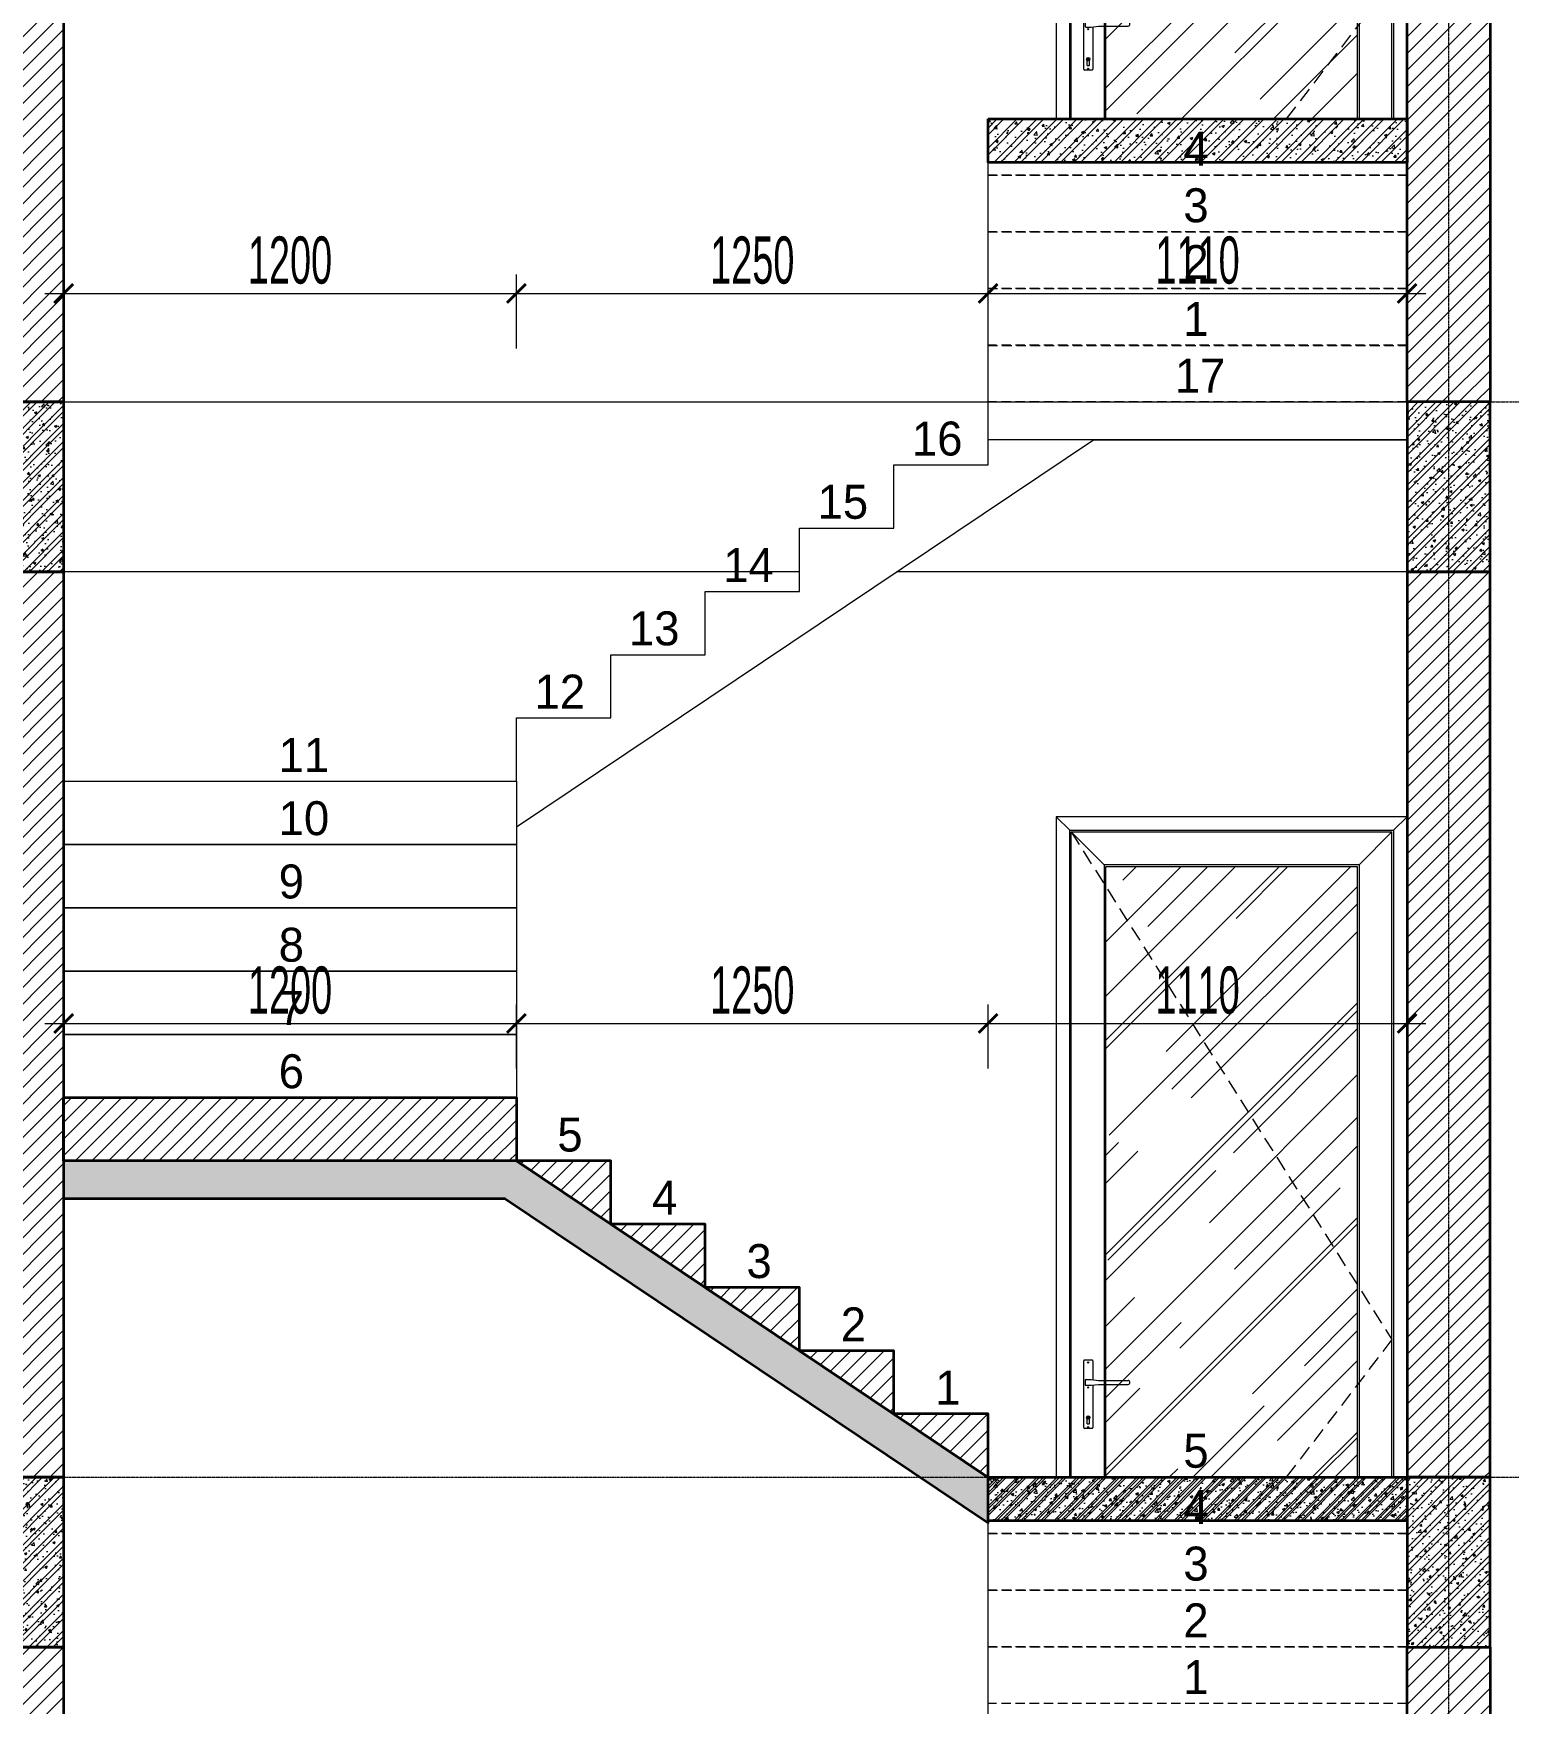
# Model space of a CAD drawing. Header units: millimetres. Extents: x 1336014 to 2939047, y -333549 to -60566.
# Drawn here: x 1433937 to 1437847, y -181402 to -176976 of the extents above; entities that cross this region are included whole.
import ezdxf
from ezdxf.xclip import XClip

# ---------------------------------------------------------------- set-up
doc = ezdxf.new("R2010")
doc.units = ezdxf.units.MM
doc.header["$MEASUREMENT"] = 0
doc.header["$XCLIPFRAME"] = 2
for name, pattern in [('CENTER2', [1.125, 0.75, -0.125, 0.125, -0.125]), ('DASHED', [0.75, 0.5, -0.25]), ('HIDDEN', [0.375, 0.25, -0.125])]:
    doc.linetypes.add(name, pattern=pattern)
for name, color, linetype, lineweight in [('01.Cut', 255, 'Continuous', 35), ('02.Thay', 145, 'Continuous', 15), ('03.Manh', 251, 'Continuous', 13), ('04.Khuat', 250, 'HIDDEN', 18), ('06.betong', 2, 'Continuous', 35), ('08.Dim', 156, 'Continuous', 15), ('09.Hatch', 250, 'Continuous', 5), ('10.Text', 254, 'Continuous', 18), ('10.truc', 250, 'CENTER2', 20), ('Khóa cửa', 3, 'Continuous', 9)]:
    doc.layers.add(name, color=color, linetype=linetype, lineweight=lineweight)
doc.styles.add('AVANTH', font='')
doc.styles.add('TT5_Text Dim', font='hoatbif.shx', dxfattribs={"width": 0.6})
doc.styles.get('AVANTH').set_extended_font_data('.VnAvantH')
doc.dimstyles.new('TT5_Dim 1-50', dxfattribs={"dimscale": 50, "dimtxt": 2.5, "dimasz": 1, "dimexe": 1, "dimexo": 0.5, "dimgap": 0.5, "dimtad": 1, "dimdec": 0, "dimzin": 0, "dimdsep": 46, "dimtxsty": 'TT5_Text Dim', "dimblk": 'ARCHTICK', "dimcen": 0, "dimdle": 1, "dimclrd": 256, "dimclre": 256, "dimclrt": 1, "dimadec": 0, "dimazin": 0, "dimtfac": 0.015, "dimtdec": 0, "dimtix": 1, "dimtmove": 2, "dimatfit": 3, "dimldrblk": 'DOT', "dimfxl": 1, "dimtolj": 1, "dimtzin": 0, "dimlwd": -1, "dimlwe": -1, "dimarcsym": 1})
pattern_1 = [(45, (531514.985, -203097.647), (-22.0970869, 22.0970869), [])]
pattern_2 = [(50, (531514.985, -203097.647), (64.5534164, -5.647692), [6.75, -74.25]), (355, (531514.985, -203097.647), (-12.48762, 67.697292), [5.4, -59.4]), (100.4514, (531520.364, -203098.12), (52.0658444, 62.049559), [5.736617, -63.10279]), (46.1842, (531514.985, -203079.65), (96.0516944, -14.896711), [10.125, -111.375]), (96.6356, (531522.99, -203080.89), (84.1196435, 87.670608), [8.604926, -94.65417]), (351.1842, (531514.98, -203079.65), (84.119575, 87.670674), [8.1, -89.1]), (21, (531523.985, -203084.147), (53.7216347, -36.2357002), [6.75, -74.25]), (326, (531523.985, -203084.147), (21.89838, 65.263504), [5.4, -59.4]), (71.4514, (531528.46, -203087.166), (75.6200366, 29.0277447), [5.736617, -63.10279]), (37.5, (531514.985, -203097.647), (1.094387, 29.96044684), [0, -58.68, 0, -60.3, 0, -59.625]), (7.5, (531514.985, -203097.647), (23.6762584, 35.4970541), [0, -34.38, 0, -57.33, 0, -22.725]), (327.5, (531494.915, -203097.647), (48.04401926, -2.02993846), [0, -22.5, 0, -70.2, 0, -93.15]), (317.5, (531485.915, -203097.647), (52.4867552, 9.0094484), [0, -29.25, 0, -46.62, 0, -66.15]), (45, (531514.985, -203097.647), (-23.8648539, 23.8648539), []), (45, (531530.894, -203097.647), (-23.8648539, 23.8648539), [])]
pattern_3 = [(50, (531514.985, -199498.19), (71.7260183, -6.2752135), [7.5, -82.5]), (355, (531514.985, -199498.19), (-13.8751334, 75.2192134), [6, -66]), (100.4514, (531520.96, -199498.71), (57.850938, 68.943954), [6.374019, -70.114211]), (46.1842, (531514.985, -199478.19), (106.724105, -16.5519014), [11.25, -123.75]), (96.6356, (531523.88, -199479.57), (93.46627, 97.411787), [9.561029, -105.1713]), (351.1842, (531514.98, -199478.19), (93.466195, 97.41186), [9, -99]), (21, (531524.985, -199483.19), (59.6907052, -40.261889), [7.5, -82.5]), (326, (531524.985, -199483.19), (24.331533, 72.5150045), [6, -66]), (71.4514, (531529.96, -199486.54), (84.022263, 32.2530497), [6.374019, -70.114211]), (37.5, (531514.985, -199498.188), (1.2159855, 33.2893854), [0, -65.2, 0, -67, 0, -66.25]), (7.5, (531514.985, -199498.188), (26.3069537, 39.4411712), [0, -38.2, 0, -63.7, 0, -25.25]), (327.5, (531492.685, -199498.188), (53.3822436, -2.2554872), [0, -25, 0, -78, 0, -103.5]), (317.5, (531482.685, -199498.19), (58.318617, 10.0104982), [0, -32.5, 0, -51.8, 0, -73.5]), (45, (531514.985, -199498.188), (-26.5165043, 26.5165043), []), (45, (531532.662, -199498.188), (-26.5165043, 26.5165043), [])]

# ---------------------------------------------------------------- blocks, each defined once
blk = doc.blocks.new('TAY NAM')
at = {"layer": 'Khóa cửa', "color": 62}
for p, q in [((-66.6, -1.9), (-66.6, 62.6)), ((-64, 65.2), (-45.1, 65.2)), ((-42.5, 62.6), (-42.5, 12.7)), ((-63, 10.5), (-63, 0.7)), ((-60.4, 13.1), (-46.7, 13.1)), ((-46.7, 13.1), (-27.3, 11.2)), ((-27.3, 11.2), (51.6, 11.2)), ((-27.3, 0), (51.6, 0)), ((-66.6, -113.4), (-66.6, -1.9)), ((-60.4, -1.9), (-46.7, -1.9)), ((-46.7, -1.9), (-27.3, -0.1)), ((-42.5, -1.5), (-42.5, -113.4)), ((-55.2, -89), (-55.2, -85)), ((-55.2, -85), (-53.9, -85)), ((-53.9, -85), (-53.9, -89)), ((-45.1, -116), (-64, -116)), ((-57, -103.8), (-57, -90.7)), ((-52.7, -104.5), (-56.4, -104.5)), ((-53.9, -89), (-55.2, -89)), ((-52.1, -90.7), (-52.1, -103.8))]:
    blk.add_line(p, q, dxfattribs=at)
at = {"layer": 'Khóa cửa', "color": 62, "ltscale": 0.5}
for p, q in [((-55.7, 58.7), (-53.5, 58.7)), ((-54.6, 59.7), (-54.6, 57.6)), ((-55.7, -7.7), (-53.5, -7.7)), ((-54.6, -6.7), (-54.6, -8.9)), ((-55.7, -113.1), (-53.5, -113.1)), ((-54.6, -112.1), (-54.6, -114.2))]:
    blk.add_line(p, q, dxfattribs=at)
at = {"layer": 'Khóa cửa', "color": 62}
for centre, major_axis, start_param, end_param in [((-64, 62.6), (1.83, 1.83), 0.785398, 2.356194), ((-54.6, 58.8), (-1.23, 1.23), 3.926991, 10.210176), ((-45.1, 62.6), (1.83, 1.83), 5.497787, 7.068583), ((-60.4, 10.5), (-1.83, 1.83), -0.785398, 0.785398), ((-60.4, 0.7), (1.83, 1.83), 2.356194, 3.926991), ((50.3, 5.6), (-4.05, 4.05), 2.580988, 5.272994), ((-54.6, -7.6), (-1.23, 1.23), 3.926991, 10.210176), ((-54.6, -87), (3.12, 3.12), 5.497787, 11.780972), ((-64, -113.4), (-1.83, 1.83), 0.785398, 2.356194), ((-56.4, -103.8), (-0.458, 0.458), 0.785398, 2.356194), ((-54.6, -113), (-1.23, 1.23), 3.926991, 10.210176), ((-52.7, -103.8), (0.458, 0.458), 3.926991, 5.497787), ((-45.1, -113.4), (-1.83, 1.83), 2.356194, 3.926991)]:
    blk.add_ellipse(centre, major_axis=major_axis, ratio=1, start_param=start_param, end_param=end_param, dxfattribs=at)
blk = doc.blocks.new('q\xadeqwe345')
at = {"layer": '03.Manh', "ltscale": 0.1}
h = blk.add_hatch(dxfattribs=at)
h.set_pattern_fill('AR-RROOF', color=256, scale=200, angle=45)
h.paths.add_polyline_path([(898963.2, 25715.5), (898297.2, 25715.5), (898297.2, 27983.9), (898963.2, 27983.9)])
at = {"layer": '03.Manh'}
for points in [[(898201.2, 28079.9), (898165.2, 28115.9), (898165.2, 25615.5), (898201.2, 25615.5)], [(899095.2, 28115.9), (898165.2, 28115.9), (898201.2, 28079.9), (899059.2, 28079.9)], [(899095.2, 28115.9), (899059.2, 28079.9), (899059.2, 25615.5), (899095.2, 25615.5)], [(898292.2, 25710.5), (898205.2, 25623.5), (898205.2, 28075.9), (898292.2, 27988.9)], [(898205.2, 28075.9), (899055.2, 28075.9), (898968.2, 27988.9), (898292.2, 27988.9)], [(899055.2, 28075.9), (898968.2, 27988.9), (898968.2, 25710.5), (899055.2, 25623.5)], [(898968.2, 25710.5), (898292.2, 25710.5), (898205.2, 25623.5), (899055.2, 25623.5)]]:
    blk.add_lwpolyline(points, close=True, dxfattribs=at)
at = {"layer": '03.Manh', "linetype": 'DASHED', "ltscale": 80}
blk.add_lwpolyline([(898205.2, 28075.9), (899055.2, 26730.4), (898205.2, 25623.5)], dxfattribs=at)
at = {"layer": '03.Manh', "color": 6, "ltscale": 0.15}
blk.add_lwpolyline([(898963.2, 25715.5), (898297.2, 25715.5), (898297.2, 27983.9), (898963.2, 27983.9)], close=True, dxfattribs=at)
at = {"layer": '03.Manh'}
blk.add_blockref('TAY NAM', (898304.9, 26611.1), dxfattribs=at)
blk = doc.blocks.new('_ARCHTICK')
at = {"const_width": 0.15}
blk.add_lwpolyline([(-0.5, -0.5), (0.5, 0.5)], dxfattribs=at)
blk = doc.blocks.new('*D1143')
at = {"layer": '08.Dim', "transparency": 16777216}
for p, q in [((1434017.4, -177811.5), (1434017.4, -177615.5)), ((1435217.4, -177811.5), (1435217.4, -177615.5)), ((1433967.4, -177665.5), (1435267.4, -177665.5))]:
    blk.add_line(p, q, dxfattribs=at)
at = {"layer": 'Defpoints', "color": 0, "transparency": 16777216}
for p in [(1435217.4, -177665.5), (1434017.4, -177836.5), (1435217.4, -177836.5)]:
    blk.add_point(p, dxfattribs=at)
at = {"layer": '08.Dim', "transparency": 16777216, "xscale": 50, "yscale": 50, "zscale": 50, "rotation": 180}
blk.add_blockref('_ARCHTICK', (1434017.4, -177665.5), dxfattribs=at)
at = {"layer": '08.Dim', "transparency": 16777216, "xscale": 50, "yscale": 50, "zscale": 50}
blk.add_blockref('_ARCHTICK', (1435217.4, -177665.5), dxfattribs=at)
at = {"layer": '08.Dim', "color": 1, "transparency": 16777216, "insert": (1434617.4, -177578), "char_height": 125, "attachment_point": 5, "style": 'TT5_Text Dim'}
blk.add_mtext('\\A1;1200', dxfattribs=at)
blk = doc.blocks.new('_DOT')
blk.add_line((-0.5, 0), (-1, 0))
at = {"const_width": 0.5}
blk.add_lwpolyline([(-0.25, 0, 1), (0.25, 0, 1)], format="xyb", close=True, dxfattribs=at)
blk = doc.blocks.new('*D1144')
at = {"layer": '08.Dim', "transparency": 16777216}
for p, q in [((1436467.4, -177811.5), (1436467.4, -177615.5)), ((1437577.4, -177811.5), (1437577.4, -177615.5)), ((1436417.4, -177665.5), (1437627.4, -177665.5))]:
    blk.add_line(p, q, dxfattribs=at)
at = {"layer": 'Defpoints', "color": 0, "transparency": 16777216}
for p in [(1437577.4, -177665.5), (1436467.4, -177836.5), (1437577.4, -177836.5)]:
    blk.add_point(p, dxfattribs=at)
at = {"layer": '08.Dim', "transparency": 16777216, "xscale": 50, "yscale": 50, "zscale": 50, "rotation": 180}
blk.add_blockref('_ARCHTICK', (1436467.4, -177665.5), dxfattribs=at)
at = {"layer": '08.Dim', "transparency": 16777216, "xscale": 50, "yscale": 50, "zscale": 50}
blk.add_blockref('_ARCHTICK', (1437577.4, -177665.5), dxfattribs=at)
at = {"layer": '08.Dim', "color": 1, "transparency": 16777216, "insert": (1437022.4, -177578), "char_height": 125, "attachment_point": 5, "style": 'TT5_Text Dim'}
blk.add_mtext('\\A1;1110', dxfattribs=at)
blk = doc.blocks.new('*D1156')
at = {"layer": '08.Dim', "transparency": 16777216}
for p, q in [((1435217.4, -177811.5), (1435217.4, -177615.5)), ((1436467.4, -177811.5), (1436467.4, -177615.5)), ((1435167.4, -177665.5), (1436517.4, -177665.5))]:
    blk.add_line(p, q, dxfattribs=at)
at = {"layer": 'Defpoints', "color": 0, "transparency": 16777216}
for p in [(1436467.4, -177665.5), (1435217.4, -177836.5), (1436467.4, -177836.5)]:
    blk.add_point(p, dxfattribs=at)
at = {"layer": '08.Dim', "transparency": 16777216, "xscale": 50, "yscale": 50, "zscale": 50, "rotation": 180}
blk.add_blockref('_ARCHTICK', (1435217.4, -177665.5), dxfattribs=at)
at = {"layer": '08.Dim', "transparency": 16777216, "xscale": 50, "yscale": 50, "zscale": 50}
blk.add_blockref('_ARCHTICK', (1436467.4, -177665.5), dxfattribs=at)
at = {"layer": '08.Dim', "color": 1, "transparency": 16777216, "insert": (1435842.4, -177578), "char_height": 125, "attachment_point": 5, "style": 'TT5_Text Dim'}
blk.add_mtext('\\A1;1250', dxfattribs=at)
blk = doc.blocks.new('*D1157')
at = {"layer": '08.Dim', "transparency": 16777216}
for p, q in [((1434017.4, -179719.7), (1434017.4, -179550)), ((1435217.4, -179719.7), (1435217.4, -179550)), ((1433967.4, -179600), (1435267.4, -179600))]:
    blk.add_line(p, q, dxfattribs=at)
at = {"layer": 'Defpoints', "color": 0, "transparency": 16777216}
for p in [(1435217.4, -179600), (1434017.4, -179744.7), (1435217.4, -179744.7)]:
    blk.add_point(p, dxfattribs=at)
at = {"layer": '08.Dim', "transparency": 16777216, "xscale": 50, "yscale": 50, "zscale": 50, "rotation": 180}
blk.add_blockref('_ARCHTICK', (1434017.4, -179600), dxfattribs=at)
at = {"layer": '08.Dim', "transparency": 16777216, "xscale": 50, "yscale": 50, "zscale": 50}
blk.add_blockref('_ARCHTICK', (1435217.4, -179600), dxfattribs=at)
at = {"layer": '08.Dim', "color": 1, "transparency": 16777216, "insert": (1434617.4, -179512.5), "char_height": 125, "attachment_point": 5, "style": 'TT5_Text Dim'}
blk.add_mtext('\\A1;1200', dxfattribs=at)
blk = doc.blocks.new('*D1158')
at = {"layer": '08.Dim', "transparency": 16777216}
for p, q in [((1435217.4, -179719.7), (1435217.4, -179550)), ((1436467.4, -179719.7), (1436467.4, -179550)), ((1435167.4, -179600), (1436517.4, -179600))]:
    blk.add_line(p, q, dxfattribs=at)
at = {"layer": 'Defpoints', "color": 0, "transparency": 16777216}
for p in [(1436467.4, -179600), (1435217.4, -179744.7), (1436467.4, -179744.7)]:
    blk.add_point(p, dxfattribs=at)
at = {"layer": '08.Dim', "transparency": 16777216, "xscale": 50, "yscale": 50, "zscale": 50, "rotation": 180}
blk.add_blockref('_ARCHTICK', (1435217.4, -179600), dxfattribs=at)
at = {"layer": '08.Dim', "transparency": 16777216, "xscale": 50, "yscale": 50, "zscale": 50}
blk.add_blockref('_ARCHTICK', (1436467.4, -179600), dxfattribs=at)
at = {"layer": '08.Dim', "color": 1, "transparency": 16777216, "insert": (1435842.4, -179512.5), "char_height": 125, "attachment_point": 5, "style": 'TT5_Text Dim'}
blk.add_mtext('\\A1;1250', dxfattribs=at)
blk = doc.blocks.new('*D1159')
at = {"layer": '08.Dim', "transparency": 16777216}
for p, q in [((1436467.4, -179719.7), (1436467.4, -179550)), ((1437577.4, -179719.7), (1437577.4, -179550)), ((1436417.4, -179600), (1437627.4, -179600))]:
    blk.add_line(p, q, dxfattribs=at)
at = {"layer": 'Defpoints', "color": 0, "transparency": 16777216}
for p in [(1437577.4, -179600), (1436467.4, -179744.7), (1437577.4, -179744.7)]:
    blk.add_point(p, dxfattribs=at)
at = {"layer": '08.Dim', "transparency": 16777216, "xscale": 50, "yscale": 50, "zscale": 50, "rotation": 180}
blk.add_blockref('_ARCHTICK', (1436467.4, -179600), dxfattribs=at)
at = {"layer": '08.Dim', "transparency": 16777216, "xscale": 50, "yscale": 50, "zscale": 50}
blk.add_blockref('_ARCHTICK', (1437577.4, -179600), dxfattribs=at)
at = {"layer": '08.Dim', "color": 1, "transparency": 16777216, "insert": (1437022.4, -179512.5), "char_height": 125, "attachment_point": 5, "style": 'TT5_Text Dim'}
blk.add_mtext('\\A1;1110', dxfattribs=at)

msp = doc.modelspace()

# ---------------------------------------------------------------- hatches: boundary and pattern name
at = {"layer": '09.Hatch', "ltscale": 50}
h = msp.add_hatch(dxfattribs=at)
h.set_pattern_fill('TUONGXAY', color=256, scale=250, style=0)
h.set_pattern_definition(pattern_1)
h.paths.add_polyline_path([(1433797.4, -174802.4), (1434017.4, -174802.4), (1434017.4, -177953.2), (1433797.4, -177953.2)])
h = msp.add_hatch(dxfattribs=at)
h.set_pattern_fill('TUONGXAY', color=256, scale=250, style=0)
h.set_pattern_definition(pattern_1)
h.paths.add_polyline_path([(1437577.4, -174802.4), (1437797.4, -174802.4), (1437797.4, -177953.2), (1437577.4, -177953.2)])
h = msp.add_hatch(dxfattribs=at)
h.set_pattern_fill('BTCT', color=256, scale=9, style=0)
h.set_pattern_definition([(50, (587421.734, -219710.61), (64.5534164, -5.647692), [6.75, -74.25]), (355, (587421.734, -219710.61), (-12.48762, 67.697292), [5.4, -59.4]), (100.4514, (587427.11, -219711.08), (52.0658444, 62.049559), [5.736617, -63.10279]), (46.1842, (587421.73, -219692.61), (96.0516944, -14.896711), [10.125, -111.375]), (96.6356, (587429.74, -219693.85), (84.119643, 87.670608), [8.604926, -94.65417]), (351.1842, (587421.73, -219692.61), (84.119575, 87.670674), [8.1, -89.1]), (21, (587430.734, -219697.11), (53.7216347, -36.2357), [6.75, -74.25]), (326, (587430.734, -219697.11), (21.89838, 65.263504), [5.4, -59.4]), (71.4514, (587435.21, -219700.13), (75.6200366, 29.0277447), [5.736617, -63.10279]), (37.5, (587421.734, -219710.61), (1.094387, 29.96044684), [0, -58.68, 0, -60.3, 0, -59.625]), (7.5, (587421.734, -219710.61), (23.6762584, 35.4970541), [0, -34.38, 0, -57.33, 0, -22.725]), (327.5, (587401.664, -219710.61), (48.04401926, -2.02993846), [0, -22.5, 0, -70.2, 0, -93.15]), (317.5, (587392.664, -219710.61), (52.4867552, 9.0094484), [0, -29.25, 0, -46.62, 0, -66.15]), (45, (587421.734, -219710.61), (-23.8648539, 23.8648539), []), (45, (587437.644, -219710.61), (-23.8648539, 23.8648539), [])])
h.paths.add_polyline_path([(1441709.1, -177252.6), (1441709.1, -177352.1), (1441958.1, -177352.1), (1441958.1, -177652.1), (1442178.1, -177652.1), (1442178.1, -177202.6), (1441958.1, -177202.6), (1441958.1, -177252.6)])
h.paths.add_polyline_path([(1435259.1, -177252.2), (1435939.1, -177252.2), (1435939.1, -177252.2)])
h = msp.add_hatch(dxfattribs=at)
h.set_pattern_fill('BTCT', color=256, scale=10, style=0)
h.set_pattern_definition(pattern_3)
h.paths.add_polyline_path([(1436467.4, -177203.2), (1437577.4, -177203.2), (1437577.4, -177318.2), (1436467.4, -177318.2)])
h = msp.add_hatch(dxfattribs=at)
h.set_pattern_fill('BTCT', color=256, scale=9, style=0)
h.set_pattern_definition(pattern_2)
h.paths.add_polyline_path([(1433797.4, -177953.2), (1434017.4, -177953.2), (1434017.4, -178403.2), (1433797.4, -178403.2)])
h = msp.add_hatch(dxfattribs=at)
h.set_pattern_fill('BTCT', color=256, scale=9, style=0)
h.set_pattern_definition(pattern_2)
h.paths.add_polyline_path([(1437797.4, -177953.2), (1437577.4, -177953.2), (1437577.4, -178403.2), (1437797.4, -178403.2)])
h = msp.add_hatch(dxfattribs=at)
h.set_pattern_fill('TUONGXAY', color=256, scale=250, style=0)
h.set_pattern_definition(pattern_1)
h.paths.add_polyline_path([(1433797.4, -178403.2), (1434017.4, -178403.2), (1434017.4, -180802.7), (1433797.4, -180802.7)])
h = msp.add_hatch(dxfattribs=at)
h.set_pattern_fill('TUONGXAY', color=256, scale=250, style=0)
h.set_pattern_definition(pattern_1)
h.paths.add_polyline_path([(1437797.4, -178403.2), (1437577.4, -178403.2), (1437577.4, -180802.7), (1437797.4, -180802.7)])
h = msp.add_hatch(dxfattribs=at)
h.set_pattern_fill('TUONGXAY', color=256, scale=250, style=0)
h.set_pattern_definition([(45, (531514.985, -199409.76), (-22.0970869, 22.0970869), [])])
h.paths.add_polyline_path([(1434017.4, -179796.6), (1435217.4, -179796.6), (1435217.4, -179964.3), (1434017.4, -179964.3)])
h = msp.add_hatch(dxfattribs=at)
h.set_pattern_fill('BTCT', color=256, scale=10, style=0)
h.set_pattern_definition([(50, (-362187.75, -127641.465), (71.7260183, -6.2752135), [7.5, -82.5]), (355, (-362187.75, -127641.465), (-13.8751334, 75.2192134), [6, -66]), (100.4514, (-362181.77, -127641.99), (57.8509382, 68.9439542), [6.374019, -70.1142112]), (46.1842, (-362187.75, -127621.465), (106.724105, -16.5519014), [11.25, -123.75]), (96.6356, (-362178.86, -127622.84), (93.4662706, 97.411787), [9.561029, -105.1713]), (351.1842, (-362187.75, -127621.46), (93.4661945, 97.41186), [9, -99]), (21, (-362177.75, -127626.465), (59.6907052, -40.261889), [7.5, -82.5]), (326, (-362177.75, -127626.465), (24.3315332, 72.5150045), [6, -66]), (71.4514, (-362172.776, -127629.82), (84.0222629, 32.2530497), [6.374019, -70.1142112]), (37.5, (-362187.75, -127641.465), (1.21598553, 33.2893854), [0, -65.2, 0, -67, 0, -66.25]), (7.5, (-362187.75, -127641.465), (26.30695374, 39.4411712), [0, -38.2, 0, -63.7, 0, -25.25]), (327.5, (-362210.05, -127641.465), (53.3822436, -2.25548717), [0, -25, 0, -78, 0, -103.5]), (317.5, (-362220.05, -127641.465), (58.3186169, 10.0104982), [0, -32.5, 0, -51.8, 0, -73.5]), (45, (-362187.75, -127641.465), (-26.5165043, 26.5165043), []), (45, (-362170.072, -127641.465), (-26.5165043, 26.5165043), [])])
h.paths.add_polyline_path([(1434017.4, -179964.3), (1434017.4, -180064.3), (1435187, -180064.3), (1436467.4, -180923.6), (1436467.4, -180803.2), (1435217.4, -179964.3)])
h = msp.add_hatch(dxfattribs=at)
h.set_pattern_fill('TUONGXAY', color=256, scale=250, style=0)
h.set_pattern_definition([(45, (-362187.75, -127641.465), (-22.0970869, 22.0970869), [])])
h.paths.add_polyline_path([(1435217.4, -179964.3), (1436467.4, -180803.2), (1436467.4, -180635), (1436217.4, -180635), (1436217.4, -180467.3), (1435967.4, -180467.3), (1435967.4, -180299.7), (1435717.4, -180299.7), (1435717.4, -180132), (1435467.4, -180132), (1435467.4, -179964.3)])
h = msp.add_hatch(dxfattribs=at)
h.set_pattern_fill('BTCT', color=256, scale=9, style=0)
h.set_pattern_definition(pattern_2)
h.paths.add_polyline_path([(1433797.4, -180802.7), (1434017.4, -180802.7), (1434017.4, -181252.7), (1433797.4, -181252.7)])
h = msp.add_hatch(dxfattribs=at)
h.set_pattern_fill('BTCT', color=256, scale=10, style=0)
h.set_pattern_definition([(50, (531514.985, -203097.647), (71.7260183, -6.2752135), [7.5, -82.5]), (355, (531514.985, -203097.65), (-13.8751334, 75.2192134), [6, -66]), (100.4514, (531520.96, -203098.17), (57.850938, 68.943954), [6.374019, -70.114211]), (46.1842, (531514.985, -203077.65), (106.724105, -16.5519014), [11.25, -123.75]), (96.6356, (531523.88, -203079.03), (93.46627, 97.411787), [9.561029, -105.1713]), (351.1842, (531514.98, -203077.65), (93.466195, 97.41186), [9, -99]), (21, (531524.985, -203082.647), (59.6907052, -40.261889), [7.5, -82.5]), (326, (531524.985, -203082.65), (24.331533, 72.5150045), [6, -66]), (71.4514, (531529.96, -203086), (84.022263, 32.2530497), [6.374019, -70.114211]), (37.5, (531514.985, -203097.647), (1.2159855, 33.2893854), [0, -65.2, 0, -67, 0, -66.25]), (7.5, (531514.985, -203097.647), (26.3069537, 39.4411712), [0, -38.2, 0, -63.7, 0, -25.25]), (327.5, (531492.685, -203097.647), (53.3822436, -2.2554872), [0, -25, 0, -78, 0, -103.5]), (317.5, (531482.685, -203097.647), (58.318617, 10.0104982), [0, -32.5, 0, -51.8, 0, -73.5]), (45, (531514.985, -203097.647), (-26.5165043, 26.5165043), []), (45, (531532.662, -203097.647), (-26.5165043, 26.5165043), [])])
h.paths.add_polyline_path([(1436467.4, -180802.7), (1437577.4, -180802.7), (1437577.4, -180917.7), (1436467.4, -180917.7)])
h = msp.add_hatch(dxfattribs=at)
h.set_pattern_fill('BTCT', color=256, scale=10, style=0)
h.set_pattern_definition(pattern_3)
h.paths.add_polyline_path([(1436467.4, -180802.7), (1437577.4, -180802.7), (1437577.4, -180917.7), (1436467.4, -180917.7)])
h = msp.add_hatch(dxfattribs=at)
h.set_pattern_fill('BTCT', color=256, scale=9, style=0)
h.set_pattern_definition(pattern_2)
h.paths.add_polyline_path([(1437797.4, -180802.7), (1437577.4, -180802.7), (1437577.4, -181252.7), (1437797.4, -181252.7)])
h = msp.add_hatch(dxfattribs=at)
h.set_pattern_fill('TUONGXAY', color=256, scale=250, style=0)
h.set_pattern_definition(pattern_1)
h.paths.add_polyline_path([(1433797.4, -181252.7), (1434017.4, -181252.7), (1434017.4, -184402.1), (1433797.4, -184402.1)])
h = msp.add_hatch(dxfattribs=at)
h.set_pattern_fill('TUONGXAY', color=256, scale=250, style=0)
h.set_pattern_definition(pattern_1)
h.paths.add_polyline_path([(1437577.4, -181252.7), (1437797.4, -181252.7), (1437797.4, -184402.1), (1437577.4, -184402.1)])

# ---------------------------------------------------------------- linework, layer by layer
at = {"layer": '01.Cut'}
for points in [[(1433797.4, -174802.4), (1434017.4, -174802.4), (1434017.4, -177953.2), (1433797.4, -177953.2)], [(1437577.4, -174802.4), (1437797.4, -174802.4), (1437797.4, -177953.2), (1437577.4, -177953.2)], [(1433797.4, -178403.2), (1434017.4, -178403.2), (1434017.4, -180802.7), (1433797.4, -180802.7)], [(1437797.4, -178403.2), (1437577.4, -178403.2), (1437577.4, -180802.7), (1437797.4, -180802.7)], [(1434017.4, -179796.6), (1435217.4, -179796.6), (1435217.4, -179964.3), (1434017.4, -179964.3)], [(1433797.4, -181252.7), (1434017.4, -181252.7), (1434017.4, -184402.1), (1433797.4, -184402.1)], [(1437577.4, -181252.7), (1437797.4, -181252.7), (1437797.4, -184402.1), (1437577.4, -184402.1)]]:
    msp.add_lwpolyline(points, close=True, dxfattribs=at)
msp.add_lwpolyline([(1435217.4, -179964.3), (1436467.4, -180803.2), (1436467.4, -180635), (1436217.4, -180635), (1436217.4, -180467.3), (1435967.4, -180467.3), (1435967.4, -180299.7), (1435717.4, -180299.7), (1435717.4, -180132), (1435467.4, -180132), (1435467.4, -179964.3), (1435217.4, -179964.3)], dxfattribs=at)
at = {"layer": '02.Thay'}
for points in [[(1436467.4, -177318.2), (1437577.4, -177318.2), (1437577.4, -178053.2), (1436467.4, -178053.2)], [(1434017.4, -178958.3), (1435217.4, -178958.3), (1435217.4, -179125.9), (1434017.4, -179125.9)], [(1434017.4, -179125.9), (1435217.4, -179125.9), (1435217.4, -179293.6), (1434017.4, -179293.6)], [(1434017.4, -179293.6), (1435217.4, -179293.6), (1435217.4, -179461.3), (1434017.4, -179461.3)], [(1434017.4, -179461.3), (1435217.4, -179461.3), (1435217.4, -179629), (1434017.4, -179629)], [(1434017.4, -179629), (1435217.4, -179629), (1435217.4, -179796.6), (1434017.4, -179796.6)], [(1436467.4, -180917.7), (1437577.4, -180917.7), (1437577.4, -181652.7), (1436467.4, -181652.7)]]:
    msp.add_lwpolyline(points, close=True, dxfattribs=at)
for points in [[(1435217.4, -178958.3), (1435217.4, -178790.6), (1435467.4, -178790.6), (1435467.4, -178622.9), (1435717.4, -178622.9), (1435717.4, -178455.3), (1435967.4, -178455.3), (1435967.4, -178287.6), (1436217.4, -178287.6), (1436217.4, -178119.9), (1436467.4, -178119.9), (1436467.4, -177953.2), (1436467.4, -177886.5)], [(1436467.4, -177953.2), (1437577.4, -177953.2)], [(1435217.4, -179078.7), (1436746.3, -178053.2), (1437577.4, -178053.2)], [(1435717.4, -180299.7), (1435717.4, -180132), (1435467.4, -180132), (1435467.4, -179964.3), (1435217.4, -179964.3)], [(1435217.4, -179964.3), (1436467.4, -180803.2)], [(1434017.4, -180064.3), (1435187, -180064.3), (1436467.4, -180923.6)], [(1436467.4, -180802.7), (1436467.4, -180635), (1436217.4, -180635), (1436217.4, -180467.3), (1435967.4, -180467.3), (1435967.4, -180299.7), (1435717.4, -180299.7)]]:
    msp.add_lwpolyline(points, dxfattribs=at)
at = {"layer": '03.Manh'}
msp.add_lwpolyline([(1435967.4, -178403.2), (1434017.4, -178403.2), (1434017.4, -177953.2), (1437577.4, -177953.2), (1437577.4, -178403.2), (1436224.5, -178403.2)], dxfattribs=at)
at = {"layer": '04.Khuat', "ltscale": 100}
for points in [[(1436467.4, -177202.2), (1437577.4, -177202.2), (1437577.4, -177352.2), (1436467.4, -177352.2)], [(1436467.4, -177352.2), (1437577.4, -177352.2), (1437577.4, -177502.2), (1436467.4, -177502.2)], [(1436467.4, -177502.7), (1437577.4, -177502.7), (1437577.4, -177652.7), (1436467.4, -177652.7)], [(1436467.4, -177652.7), (1437577.4, -177652.7), (1437577.4, -177802.7), (1436467.4, -177802.7)], [(1436467.4, -177803.2), (1437577.4, -177803.2), (1437577.4, -177953.2), (1436467.4, -177953.2)], [(1436467.4, -180801.6), (1437577.4, -180801.6), (1437577.4, -180951.7), (1436467.4, -180951.7)], [(1436467.4, -180951.7), (1437577.4, -180951.7), (1437577.4, -181101.7), (1436467.4, -181101.7)], [(1436467.4, -181102.1), (1437577.4, -181102.1), (1437577.4, -181252.2), (1436467.4, -181252.2)], [(1436467.4, -181252.2), (1437577.4, -181252.2), (1437577.4, -181402.2), (1436467.4, -181402.2)]]:
    msp.add_lwpolyline(points, close=True, dxfattribs=at)
at = {"layer": '06.betong'}
for points in [[(1436467.4, -177203.2), (1437577.4, -177203.2), (1437577.4, -177318.2), (1436467.4, -177318.2)], [(1433797.4, -177953.2), (1434017.4, -177953.2), (1434017.4, -178403.2), (1433797.4, -178403.2)], [(1437797.4, -177953.2), (1437577.4, -177953.2), (1437577.4, -178403.2), (1437797.4, -178403.2)], [(1433797.4, -180802.7), (1434017.4, -180802.7), (1434017.4, -181252.7), (1433797.4, -181252.7)], [(1436467.4, -180802.7), (1437577.4, -180802.7), (1437577.4, -180917.7), (1436467.4, -180917.7)], [(1436467.4, -180802.7), (1437577.4, -180802.7), (1437577.4, -180917.7), (1436467.4, -180917.7)], [(1437797.4, -180802.7), (1437577.4, -180802.7), (1437577.4, -181252.7), (1437797.4, -181252.7)]]:
    msp.add_lwpolyline(points, close=True, dxfattribs=at)
msp.add_lwpolyline([(1434017.4, -179964.3), (1434017.4, -180064.3), (1435187, -180064.3), (1436467.4, -180923.6), (1436467.4, -180803.2), (1435217.4, -179964.3), (1434017.4, -179964.3)], dxfattribs=at)
at = {"layer": '10.truc'}
msp.add_line((1437687.4, -174506.8), (1437687.4, -191823.2), dxfattribs=at)
for points in [[(1431677.7, -177953.2), (1440165.5, -177953.2)], [(1431677.7, -180802.7), (1440165.5, -180802.7)]]:
    msp.add_lwpolyline(points, dxfattribs=at)

# ---------------------------------------------------------------- block references
at = {"layer": '03.Manh'}
ref = msp.add_blockref('q\xadeqwe345', (538482.2, -203568.7), dxfattribs=at)
XClip(ref).set_block_clipping_path([(898165.1693250315, 26365.4777378149), (899095.1693250315, 28115.8689287932)])
ref = msp.add_blockref('q\xadeqwe345', (538482.2, -207168.2), dxfattribs=at)
XClip(ref).set_block_clipping_path([(898165.1693250315, 26365.4777378149), (899095.1693250315, 28115.8689287932)])

# ---------------------------------------------------------------- texts
at = {"layer": '10.Text', "style": 'AVANTH'}
for s, p in [('4', (1436984.7, -177326.9)), ('3', (1436984.7, -177476.9)), ('2', (1436984.7, -177627.4)), ('1', (1436984.7, -177777.9)), ('17', (1436962, -177928.4)), ('16', (1436265.5, -178095.1)), ('15', (1436015.5, -178262.7)), ('14', (1435765.5, -178430.4)), ('13', (1435515.5, -178598.1)), ('12', (1435265.5, -178765.7)), ('11', (1434587.4, -178933.4)), ('10', (1434587.4, -179101.1)), ('9', (1434587.4, -179268.8)), ('8', (1434587.4, -179436.4)), ('7', (1434587.4, -179604.1)), ('6', (1434587.4, -179771.8)), ('5', (1435325.7, -179939.5)), ('4', (1435576.9, -180107.1)), ('3', (1435826.9, -180274.8)), ('2', (1436076.9, -180442.5)), ('1', (1436326.9, -180610.2)), ('5', (1436984.7, -180777.4)), ('4', (1436984.7, -180926.3)), ('3', (1436984.7, -181076.4)), ('2', (1436984.7, -181226.9)), ('1', (1436984.7, -181377.3))]:
    msp.add_text(s, height=90, dxfattribs=at).set_placement(p)

# ---------------------------------------------------------------- dimensions: what is measured, and where the dimension line sits
at = {"layer": '08.Dim'}
for base, p1, p2, picture, middle in [((1435217.4, -177665.5), (1434017.4, -177836.5), (1435217.4, -177836.5), '*D1143', (1434617.4, -177578)), ((1436467.4, -177665.5), (1435217.4, -177836.5), (1436467.4, -177836.5), '*D1156', (1435842.4, -177578)), ((1437577.4, -177665.5), (1436467.4, -177836.5), (1437577.4, -177836.5), '*D1144', (1437022.4, -177578)), ((1435217.4, -179600), (1434017.4, -179744.7), (1435217.4, -179744.7), '*D1157', (1434617.4, -179512.5)), ((1436467.4, -179600), (1435217.4, -179744.7), (1436467.4, -179744.7), '*D1158', (1435842.4, -179512.5)), ((1437577.4, -179600), (1436467.4, -179744.7), (1437577.4, -179744.7), '*D1159', (1437022.4, -179512.5))]:
    dim = msp.add_linear_dim(base=base, p1=p1, p2=p2, dimstyle='TT5_Dim 1-50', dxfattribs=at)
    dim.commit()
    dim.dimension.update_dxf_attribs({"geometry": picture, "text_midpoint": middle})

doc.saveas('drawing.dxf')
